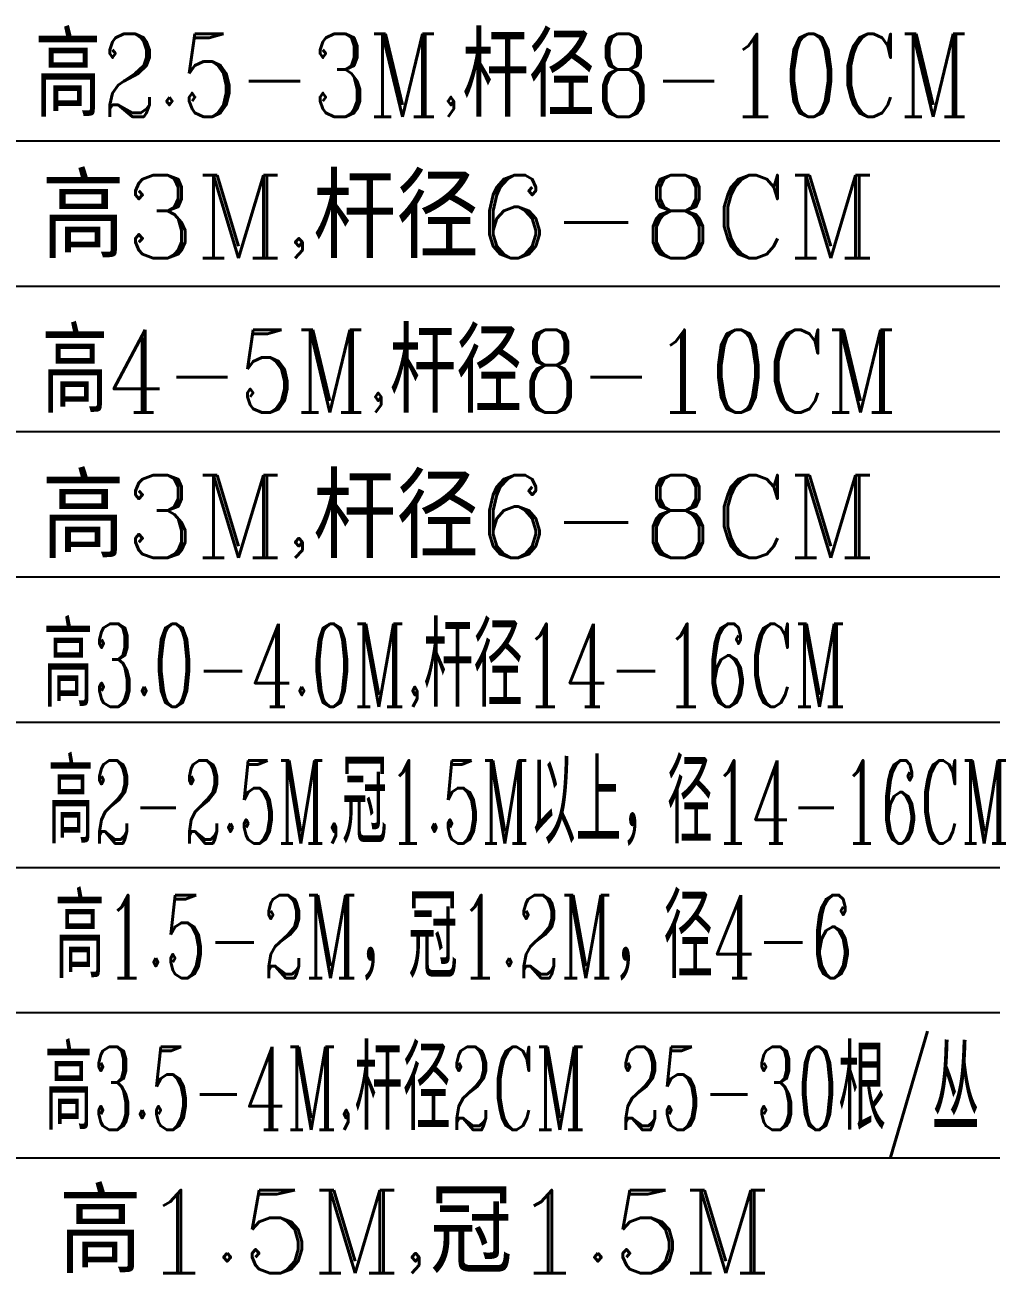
# Model space of a CAD drawing. Extents: x 302512 to 1034855, y -184136 to 410364.
# Drawn here: x 732671 to 777654, y 237377 to 295492 of the extents above; entities that cross this region are included whole.
import ezdxf

# ---------------------------------------------------------------- set-up
doc = ezdxf.new("R2010")
doc.units = 0
doc.header["$MEASUREMENT"] = 0
doc.layers.add('PUB_TEXT', color=7, linetype='Continuous')
doc.styles.add('_HZTXT', font='complex.shx', dxfattribs={"width": 0.8, "bigfont": 'hztxt.shx'})

msp = doc.modelspace()

# ---------------------------------------------------------------- linework, layer by layer
at = {"layer": 'PUB_TEXT'}
for p, q in [((699530, 290102), (801316, 290102)), ((699530, 283335), (801316, 283335)), ((699530, 276568), (801316, 276568)), ((699530, 269801), (801316, 269801)), ((699530, 263034), (801316, 263034)), ((699689, 256267), (801316, 256267)), ((699530, 249501), (801316, 249501)), ((699530, 249501), (781334, 249501)), ((699530, 242734), (801316, 242734))]:
    msp.add_line(p, q, dxfattribs=at)

# ---------------------------------------------------------------- texts
at = {"layer": 'PUB_TEXT', "style": '_HZTXT'}
for s, width, p in [('高2.5-3M,杆径8-10CM', 0.8, (733130, 291215, -58477)), ('高4-5M,杆径8-10CM', 0.8, (733456, 277439, 58477)), ('高3.0-4.0M,杆径14-16CM', 0.6, (733522, 263746)), ('高2-2.5M,冠1.5M以上，径14-16CM', 0.55, (733743, 257383, -58477)), ('高1.5-2M，冠1.2M，径4-6 ', 0.6, (734064, 251115, -11695)), ('高3.5-4M,杆径2CM 25-30根/丛', 0.58, (733585, 244042, -190049))]:
    msp.add_text(s, height=3861, dxfattribs=dict(at, width=width)).set_placement(p)
for s, p in [('高3M,杆径6-8CM', (733456, 284637, -58477)), ('高3M,杆径6-8CM', (733456, 270672, 58477)), ('高1.5M,冠1.5M', (734253, 237377, -58477))]:
    msp.add_text(s, height=3861, dxfattribs=at).set_placement(p)

doc.saveas('drawing.dxf')
